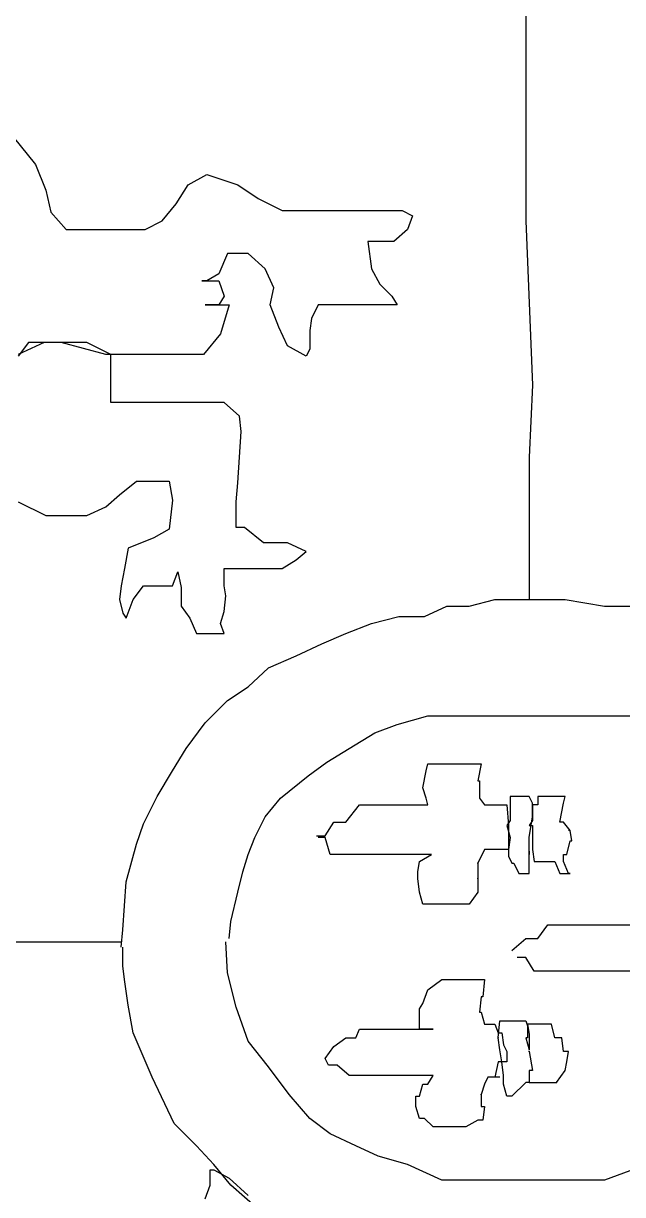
# Model space of a CAD drawing. Extents: x 730854 to 731444, y 4378581 to 4379608.
# Drawn here: x 730889.17 to 730892.67, y 4379440.71 to 4379447.54 of the extents above; entities that cross this region are included whole.
import ezdxf

# ---------------------------------------------------------------- set-up
doc = ezdxf.new("R2010")
doc.units = 0
doc.layers.get('0').update_dxf_attribs({"linetype": 'CONTINUOUS'})

msp = doc.modelspace()

# ---------------------------------------------------------------- linework, layer by layer
at = {"color": 0, "linetype": 'CONTINUOUS'}
for p, q in [((730892.1, 4379447.97), (730892.1, 4379447.32)), ((730892.1, 4379447.97), (730892.1, 4379447.32)), ((730892.1, 4379447.32), (730892.1, 4379446.39)), ((730892.1, 4379447.32), (730892.1, 4379446.39)), ((730889.11, 4379446.88), (730889.24, 4379446.72)), ((730889.11, 4379446.88), (730889.24, 4379446.72)), ((730889.24, 4379446.72), (730889.3, 4379446.57)), ((730889.24, 4379446.72), (730889.3, 4379446.57)), ((730890.13, 4379446.6), (730890.24, 4379446.66)), ((730890.13, 4379446.6), (730890.24, 4379446.66)), ((730890.24, 4379446.66), (730890.42, 4379446.6)), ((730890.24, 4379446.66), (730890.42, 4379446.6)), ((730889.3, 4379446.57), (730889.33, 4379446.44)), ((730889.3, 4379446.57), (730889.33, 4379446.44)), ((730890.06, 4379446.49), (730890.13, 4379446.6)), ((730890.06, 4379446.49), (730890.13, 4379446.6)), ((730890.42, 4379446.6), (730890.54, 4379446.52)), ((730890.42, 4379446.6), (730890.54, 4379446.52)), ((730890.54, 4379446.52), (730890.68, 4379446.45)), ((730890.54, 4379446.52), (730890.68, 4379446.45)), ((730889.33, 4379446.44), (730889.42, 4379446.34)), ((730889.33, 4379446.44), (730889.42, 4379446.34)), ((730889.98, 4379446.39), (730890.06, 4379446.49)), ((730889.98, 4379446.39), (730890.06, 4379446.49)), ((730890.68, 4379446.45), (730890.83, 4379446.45)), ((730890.68, 4379446.45), (730890.83, 4379446.45)), ((730890.83, 4379446.45), (730890.98, 4379446.45)), ((730890.83, 4379446.45), (730890.98, 4379446.45)), ((730890.98, 4379446.45), (730891.11, 4379446.45)), ((730890.98, 4379446.45), (730891.11, 4379446.45)), ((730891.11, 4379446.45), (730891.23, 4379446.45)), ((730891.11, 4379446.45), (730891.23, 4379446.45)), ((730891.23, 4379446.45), (730891.29, 4379446.45)), ((730891.23, 4379446.45), (730891.29, 4379446.45)), ((730891.29, 4379446.45), (730891.38, 4379446.45)), ((730891.29, 4379446.45), (730891.38, 4379446.45)), ((730891.38, 4379446.45), (730891.44, 4379446.42)), ((730891.38, 4379446.45), (730891.44, 4379446.42)), ((730889.88, 4379446.34), (730889.98, 4379446.39)), ((730889.88, 4379446.34), (730889.98, 4379446.39)), ((730891.44, 4379446.42), (730891.41, 4379446.34)), ((730891.44, 4379446.42), (730891.41, 4379446.34)), ((730892.1, 4379446.39), (730892.14, 4379445.43)), ((730892.1, 4379446.39), (730892.14, 4379445.43)), ((730889.42, 4379446.34), (730889.58, 4379446.34)), ((730889.42, 4379446.34), (730889.58, 4379446.34)), ((730889.58, 4379446.34), (730889.73, 4379446.34)), ((730889.58, 4379446.34), (730889.73, 4379446.34)), ((730889.73, 4379446.34), (730889.88, 4379446.34)), ((730889.73, 4379446.34), (730889.88, 4379446.34)), ((730891.41, 4379446.34), (730891.33, 4379446.27)), ((730891.41, 4379446.34), (730891.33, 4379446.27)), ((730891.24, 4379446.27), (730891.18, 4379446.27)), ((730891.18, 4379446.27), (730891.2, 4379446.11)), ((730891.24, 4379446.27), (730891.18, 4379446.27)), ((730891.18, 4379446.27), (730891.2, 4379446.11)), ((730891.33, 4379446.27), (730891.24, 4379446.27)), ((730891.33, 4379446.27), (730891.24, 4379446.27)), ((730890.36, 4379446.2), (730890.31, 4379446.08)), ((730890.36, 4379446.2), (730890.31, 4379446.08)), ((730890.48, 4379446.2), (730890.36, 4379446.2)), ((730890.48, 4379446.2), (730890.36, 4379446.2)), ((730890.58, 4379446.11), (730890.48, 4379446.2)), ((730890.58, 4379446.11), (730890.48, 4379446.2)), ((730890.63, 4379446), (730890.58, 4379446.11)), ((730890.63, 4379446), (730890.58, 4379446.11)), ((730891.2, 4379446.11), (730891.25, 4379446.02)), ((730891.2, 4379446.11), (730891.25, 4379446.02)), ((730890.24, 4379446.04), (730890.21, 4379446.04)), ((730890.21, 4379446.04), (730890.31, 4379446.04)), ((730890.24, 4379446.04), (730890.21, 4379446.04)), ((730890.21, 4379446.04), (730890.31, 4379446.04)), ((730890.31, 4379446.08), (730890.24, 4379446.04)), ((730890.31, 4379446.08), (730890.24, 4379446.04)), ((730890.31, 4379446.04), (730890.34, 4379445.95)), ((730890.31, 4379446.04), (730890.34, 4379445.95)), ((730890.61, 4379445.9), (730890.63, 4379446)), ((730890.61, 4379445.9), (730890.63, 4379446)), ((730891.25, 4379446.02), (730891.32, 4379445.95)), ((730891.25, 4379446.02), (730891.32, 4379445.95)), ((730890.31, 4379445.9), (730890.23, 4379445.9)), ((730890.23, 4379445.9), (730890.37, 4379445.9)), ((730890.31, 4379445.9), (730890.23, 4379445.9)), ((730890.23, 4379445.9), (730890.37, 4379445.9)), ((730890.34, 4379445.95), (730890.31, 4379445.9)), ((730890.34, 4379445.95), (730890.31, 4379445.9)), ((730890.37, 4379445.9), (730890.32, 4379445.73)), ((730890.37, 4379445.9), (730890.32, 4379445.73)), ((730890.66, 4379445.77), (730890.61, 4379445.9)), ((730890.66, 4379445.77), (730890.61, 4379445.9)), ((730890.89, 4379445.9), (730890.85, 4379445.82)), ((730890.89, 4379445.9), (730890.85, 4379445.82)), ((730890.92, 4379445.9), (730890.89, 4379445.9)), ((730890.92, 4379445.9), (730890.89, 4379445.9)), ((730891, 4379445.9), (730890.92, 4379445.9)), ((730891, 4379445.9), (730890.92, 4379445.9)), ((730891.07, 4379445.9), (730891, 4379445.9)), ((730891.07, 4379445.9), (730891, 4379445.9)), ((730891.2, 4379445.9), (730891.07, 4379445.9)), ((730891.2, 4379445.9), (730891.07, 4379445.9)), ((730891.3, 4379445.9), (730891.2, 4379445.9)), ((730891.3, 4379445.9), (730891.2, 4379445.9)), ((730891.35, 4379445.9), (730891.3, 4379445.9)), ((730891.35, 4379445.9), (730891.3, 4379445.9)), ((730891.32, 4379445.95), (730891.35, 4379445.9)), ((730891.32, 4379445.95), (730891.35, 4379445.9)), ((730890.85, 4379445.82), (730890.84, 4379445.75)), ((730890.85, 4379445.82), (730890.84, 4379445.75)), ((730890.71, 4379445.66), (730890.66, 4379445.77)), ((730890.71, 4379445.66), (730890.66, 4379445.77)), ((730890.84, 4379445.75), (730890.84, 4379445.64)), ((730890.84, 4379445.75), (730890.84, 4379445.64)), ((730890.32, 4379445.73), (730890.22, 4379445.61)), ((730890.32, 4379445.73), (730890.22, 4379445.61)), ((730889.2, 4379445.68), (730889.14, 4379445.6)), ((730889.29, 4379445.68), (730889.14, 4379445.61)), ((730889.2, 4379445.68), (730889.14, 4379445.6)), ((730889.29, 4379445.68), (730889.14, 4379445.61)), ((730889.29, 4379445.68), (730889.2, 4379445.68)), ((730889.29, 4379445.68), (730889.2, 4379445.68)), ((730889.39, 4379445.68), (730889.29, 4379445.68)), ((730889.39, 4379445.68), (730889.29, 4379445.68)), ((730889.39, 4379445.68), (730889.29, 4379445.68)), ((730889.39, 4379445.68), (730889.29, 4379445.68)), ((730889.54, 4379445.68), (730889.39, 4379445.68)), ((730889.65, 4379445.61), (730889.39, 4379445.68)), ((730889.54, 4379445.68), (730889.39, 4379445.68)), ((730889.65, 4379445.61), (730889.39, 4379445.68)), ((730889.68, 4379445.61), (730889.54, 4379445.68)), ((730889.68, 4379445.61), (730889.54, 4379445.68)), ((730890.82, 4379445.6), (730890.71, 4379445.66)), ((730890.82, 4379445.6), (730890.71, 4379445.66)), ((730890.84, 4379445.64), (730890.82, 4379445.6)), ((730890.84, 4379445.64), (730890.82, 4379445.6)), ((730889.81, 4379445.61), (730889.65, 4379445.61)), ((730889.81, 4379445.61), (730889.65, 4379445.61)), ((730889.68, 4379445.55), (730889.68, 4379445.61)), ((730889.68, 4379445.55), (730889.68, 4379445.61)), ((730889.68, 4379445.43), (730889.68, 4379445.55)), ((730889.68, 4379445.43), (730889.68, 4379445.55)), ((730889.92, 4379445.61), (730889.81, 4379445.61)), ((730889.92, 4379445.61), (730889.81, 4379445.61)), ((730890.06, 4379445.61), (730889.92, 4379445.61)), ((730890.06, 4379445.61), (730889.92, 4379445.61)), ((730890.22, 4379445.61), (730890.06, 4379445.61)), ((730890.22, 4379445.61), (730890.06, 4379445.61)), ((730889.68, 4379445.33), (730889.68, 4379445.43)), ((730889.68, 4379445.33), (730889.68, 4379445.43)), ((730892.14, 4379445.43), (730892.12, 4379445.01)), ((730892.14, 4379445.43), (730892.12, 4379445.01)), ((730889.75, 4379445.33), (730889.68, 4379445.33)), ((730889.75, 4379445.33), (730889.68, 4379445.33)), ((730889.86, 4379445.33), (730889.75, 4379445.33)), ((730889.86, 4379445.33), (730889.75, 4379445.33)), ((730890.02, 4379445.33), (730889.86, 4379445.33)), ((730890.02, 4379445.33), (730889.86, 4379445.33)), ((730890.22, 4379445.33), (730890.02, 4379445.33)), ((730890.22, 4379445.33), (730890.02, 4379445.33)), ((730890.34, 4379445.33), (730890.22, 4379445.33)), ((730890.34, 4379445.33), (730890.22, 4379445.33)), ((730890.43, 4379445.25), (730890.34, 4379445.33)), ((730890.43, 4379445.25), (730890.34, 4379445.33)), ((730890.44, 4379445.16), (730890.43, 4379445.25)), ((730890.44, 4379445.16), (730890.43, 4379445.25)), ((730890.43, 4379445.01), (730890.44, 4379445.16)), ((730890.43, 4379445.01), (730890.44, 4379445.16)), ((730890.42, 4379444.86), (730890.43, 4379445.01)), ((730890.42, 4379444.86), (730890.43, 4379445.01)), ((730892.12, 4379445.01), (730892.12, 4379444.56)), ((730892.12, 4379445.01), (730892.12, 4379444.56)), ((730889.73, 4379444.79), (730889.83, 4379444.87)), ((730889.73, 4379444.79), (730889.83, 4379444.87)), ((730889.83, 4379444.87), (730889.93, 4379444.87)), ((730889.83, 4379444.87), (730889.93, 4379444.87)), ((730889.93, 4379444.87), (730890.02, 4379444.87)), ((730889.93, 4379444.87), (730890.02, 4379444.87)), ((730890.02, 4379444.87), (730890.04, 4379444.76)), ((730890.02, 4379444.87), (730890.04, 4379444.76)), ((730890.41, 4379444.75), (730890.42, 4379444.86)), ((730890.41, 4379444.75), (730890.42, 4379444.86)), ((730889.14, 4379444.75), (730889.3, 4379444.67)), ((730889.14, 4379444.75), (730889.3, 4379444.67)), ((730889.65, 4379444.72), (730889.73, 4379444.79)), ((730889.65, 4379444.72), (730889.73, 4379444.79)), ((730890.04, 4379444.76), (730890.02, 4379444.59)), ((730890.04, 4379444.76), (730890.02, 4379444.59)), ((730890.41, 4379444.6), (730890.41, 4379444.75)), ((730890.41, 4379444.6), (730890.41, 4379444.75)), ((730889.3, 4379444.67), (730889.44, 4379444.67)), ((730889.3, 4379444.67), (730889.44, 4379444.67)), ((730889.44, 4379444.67), (730889.54, 4379444.67)), ((730889.44, 4379444.67), (730889.54, 4379444.67)), ((730889.54, 4379444.67), (730889.65, 4379444.72)), ((730889.54, 4379444.67), (730889.65, 4379444.72)), ((730890.02, 4379444.59), (730889.93, 4379444.54)), ((730890.02, 4379444.59), (730889.93, 4379444.54)), ((730890.46, 4379444.6), (730890.41, 4379444.6)), ((730890.46, 4379444.6), (730890.41, 4379444.6)), ((730890.57, 4379444.51), (730890.46, 4379444.6)), ((730890.57, 4379444.51), (730890.46, 4379444.6)), ((730889.93, 4379444.54), (730889.78, 4379444.48)), ((730889.93, 4379444.54), (730889.78, 4379444.48)), ((730892.12, 4379444.56), (730892.12, 4379444.31)), ((730892.12, 4379444.56), (730892.12, 4379444.31)), ((730889.78, 4379444.48), (730889.76, 4379444.36)), ((730889.78, 4379444.48), (730889.76, 4379444.36)), ((730890.71, 4379444.51), (730890.57, 4379444.51)), ((730890.71, 4379444.51), (730890.57, 4379444.51)), ((730890.82, 4379444.46), (730890.71, 4379444.51)), ((730890.82, 4379444.46), (730890.71, 4379444.51)), ((730890.76, 4379444.41), (730890.82, 4379444.46)), ((730890.76, 4379444.41), (730890.82, 4379444.46)), ((730890.68, 4379444.36), (730890.76, 4379444.41)), ((730890.68, 4379444.36), (730890.76, 4379444.41)), ((730889.76, 4379444.36), (730889.74, 4379444.26)), ((730889.76, 4379444.36), (730889.74, 4379444.26)), ((730890.04, 4379444.26), (730890.07, 4379444.34)), ((730890.04, 4379444.26), (730890.07, 4379444.34)), ((730890.07, 4379444.34), (730890.09, 4379444.25)), ((730890.07, 4379444.34), (730890.09, 4379444.25)), ((730890.34, 4379444.26), (730890.34, 4379444.36)), ((730890.34, 4379444.36), (730890.43, 4379444.36)), ((730890.34, 4379444.26), (730890.34, 4379444.36)), ((730890.34, 4379444.36), (730890.43, 4379444.36)), ((730890.43, 4379444.36), (730890.52, 4379444.36)), ((730890.43, 4379444.36), (730890.52, 4379444.36)), ((730890.52, 4379444.36), (730890.58, 4379444.36)), ((730890.52, 4379444.36), (730890.58, 4379444.36)), ((730890.58, 4379444.36), (730890.68, 4379444.36)), ((730890.58, 4379444.36), (730890.68, 4379444.36)), ((730889.74, 4379444.26), (730889.73, 4379444.18)), ((730889.74, 4379444.26), (730889.73, 4379444.18)), ((730889.81, 4379444.18), (730889.87, 4379444.26)), ((730889.81, 4379444.18), (730889.87, 4379444.26)), ((730889.87, 4379444.26), (730889.95, 4379444.26)), ((730889.87, 4379444.26), (730889.95, 4379444.26)), ((730889.95, 4379444.26), (730890.04, 4379444.26)), ((730889.95, 4379444.26), (730890.04, 4379444.26)), ((730890.09, 4379444.25), (730890.09, 4379444.14)), ((730890.09, 4379444.25), (730890.09, 4379444.14)), ((730890.35, 4379444.2), (730890.34, 4379444.26)), ((730890.35, 4379444.2), (730890.34, 4379444.26)), ((730892.12, 4379444.31), (730892.12, 4379444.18)), ((730892.12, 4379444.31), (730892.12, 4379444.18)), ((730889.73, 4379444.18), (730889.75, 4379444.1)), ((730889.73, 4379444.18), (730889.75, 4379444.1)), ((730889.77, 4379444.07), (730889.81, 4379444.18)), ((730889.77, 4379444.07), (730889.81, 4379444.18)), ((730890.34, 4379444.11), (730890.35, 4379444.2)), ((730890.34, 4379444.11), (730890.35, 4379444.2)), ((730891.77, 4379444.14), (730891.92, 4379444.18)), ((730891.77, 4379444.14), (730891.92, 4379444.18)), ((730891.92, 4379444.18), (730892.06, 4379444.18)), ((730891.92, 4379444.18), (730892.06, 4379444.18)), ((730892.06, 4379444.18), (730892.14, 4379444.18)), ((730892.06, 4379444.18), (730892.14, 4379444.18)), ((730892.14, 4379444.18), (730892.33, 4379444.18)), ((730892.14, 4379444.18), (730892.33, 4379444.18)), ((730892.33, 4379444.18), (730892.56, 4379444.14)), ((730892.33, 4379444.18), (730892.56, 4379444.14)), ((730890.09, 4379444.14), (730890.14, 4379444.07)), ((730890.09, 4379444.14), (730890.14, 4379444.07)), ((730890.32, 4379444.04), (730890.34, 4379444.11)), ((730890.32, 4379444.04), (730890.34, 4379444.11)), ((730891.51, 4379444.08), (730891.64, 4379444.14)), ((730891.51, 4379444.08), (730891.64, 4379444.14)), ((730891.64, 4379444.14), (730891.77, 4379444.14)), ((730891.64, 4379444.14), (730891.77, 4379444.14)), ((730892.56, 4379444.14), (730892.74, 4379444.14)), ((730892.56, 4379444.14), (730892.74, 4379444.14)), ((730889.75, 4379444.1), (730889.77, 4379444.07)), ((730889.75, 4379444.1), (730889.77, 4379444.07)), ((730890.14, 4379444.07), (730890.18, 4379443.98)), ((730890.14, 4379444.07), (730890.18, 4379443.98)), ((730890.34, 4379443.98), (730890.32, 4379444.04)), ((730890.34, 4379443.98), (730890.32, 4379444.04)), ((730891.05, 4379443.98), (730891.2, 4379444.04)), ((730891.05, 4379443.98), (730891.2, 4379444.04)), ((730891.2, 4379444.04), (730891.36, 4379444.08)), ((730891.2, 4379444.04), (730891.36, 4379444.08)), ((730891.36, 4379444.08), (730891.51, 4379444.08)), ((730891.36, 4379444.08), (730891.51, 4379444.08)), ((730890.18, 4379443.98), (730890.23, 4379443.98)), ((730890.18, 4379443.98), (730890.23, 4379443.98)), ((730890.23, 4379443.98), (730890.28, 4379443.98)), ((730890.23, 4379443.98), (730890.28, 4379443.98)), ((730890.28, 4379443.98), (730890.34, 4379443.98)), ((730890.28, 4379443.98), (730890.34, 4379443.98)), ((730890.91, 4379443.92), (730891.05, 4379443.98)), ((730890.91, 4379443.92), (730891.05, 4379443.98)), ((730890.76, 4379443.85), (730890.91, 4379443.92)), ((730890.76, 4379443.85), (730890.91, 4379443.92)), ((730890.6, 4379443.78), (730890.76, 4379443.85)), ((730890.6, 4379443.78), (730890.76, 4379443.85)), ((730890.48, 4379443.67), (730890.6, 4379443.78)), ((730890.48, 4379443.67), (730890.6, 4379443.78)), ((730890.36, 4379443.59), (730890.48, 4379443.67)), ((730890.36, 4379443.59), (730890.48, 4379443.67)), ((730890.23, 4379443.46), (730890.36, 4379443.59)), ((730890.23, 4379443.46), (730890.36, 4379443.59)), ((730891.35, 4379443.45), (730891.53, 4379443.5)), ((730891.35, 4379443.45), (730891.53, 4379443.5)), ((730891.53, 4379443.5), (730891.81, 4379443.5)), ((730891.53, 4379443.5), (730891.81, 4379443.5)), ((730891.81, 4379443.5), (730892.02, 4379443.5)), ((730891.81, 4379443.5), (730892.02, 4379443.5)), ((730892.02, 4379443.5), (730892.22, 4379443.5)), ((730892.02, 4379443.5), (730892.22, 4379443.5)), ((730892.22, 4379443.5), (730892.46, 4379443.5)), ((730892.22, 4379443.5), (730892.46, 4379443.5)), ((730892.46, 4379443.5), (730892.65, 4379443.5)), ((730892.46, 4379443.5), (730892.65, 4379443.5)), ((730892.65, 4379443.5), (730892.84, 4379443.5)), ((730892.65, 4379443.5), (730892.84, 4379443.5)), ((730890.12, 4379443.31), (730890.23, 4379443.46)), ((730890.12, 4379443.31), (730890.23, 4379443.46)), ((730891.22, 4379443.4), (730891.35, 4379443.45)), ((730891.22, 4379443.4), (730891.35, 4379443.45)), ((730891.07, 4379443.31), (730891.22, 4379443.4)), ((730891.07, 4379443.31), (730891.22, 4379443.4)), ((730890.04, 4379443.18), (730890.12, 4379443.31)), ((730890.04, 4379443.18), (730890.12, 4379443.31)), ((730890.94, 4379443.23), (730891.07, 4379443.31)), ((730890.94, 4379443.23), (730891.07, 4379443.31)), ((730890.83, 4379443.15), (730890.94, 4379443.23)), ((730890.83, 4379443.15), (730890.94, 4379443.23)), ((730891.52, 4379443.18), (730891.53, 4379443.22)), ((730891.52, 4379443.18), (730891.53, 4379443.22)), ((730891.53, 4379443.22), (730891.56, 4379443.22)), ((730891.53, 4379443.22), (730891.56, 4379443.22)), ((730891.56, 4379443.22), (730891.64, 4379443.22)), ((730891.56, 4379443.22), (730891.64, 4379443.22)), ((730891.64, 4379443.22), (730891.71, 4379443.22)), ((730891.64, 4379443.22), (730891.71, 4379443.22)), ((730891.71, 4379443.22), (730891.76, 4379443.22)), ((730891.71, 4379443.22), (730891.76, 4379443.22)), ((730891.76, 4379443.22), (730891.83, 4379443.22)), ((730891.76, 4379443.22), (730891.83, 4379443.22)), ((730891.84, 4379443.22), (730891.82, 4379443.12)), ((730891.84, 4379443.22), (730891.82, 4379443.12)), ((730891.83, 4379443.22), (730891.84, 4379443.22)), ((730891.83, 4379443.22), (730891.84, 4379443.22)), ((730889.95, 4379443.03), (730890.04, 4379443.18)), ((730889.95, 4379443.03), (730890.04, 4379443.18)), ((730891.5, 4379443.08), (730891.52, 4379443.18)), ((730891.5, 4379443.08), (730891.52, 4379443.18)), ((730890.67, 4379443.02), (730890.83, 4379443.15)), ((730890.67, 4379443.02), (730890.83, 4379443.15)), ((730891.82, 4379443.12), (730891.83, 4379443.12)), ((730891.82, 4379443.12), (730891.83, 4379443.12)), ((730891.83, 4379443.12), (730891.83, 4379443.02)), ((730891.83, 4379443.12), (730891.83, 4379443.02)), ((730889.87, 4379442.87), (730889.95, 4379443.03)), ((730889.87, 4379442.87), (730889.95, 4379443.03)), ((730890.58, 4379442.91), (730890.67, 4379443.02)), ((730890.58, 4379442.91), (730890.67, 4379443.02)), ((730891.52, 4379443.02), (730891.5, 4379443.08)), ((730891.52, 4379443.02), (730891.5, 4379443.08)), ((730891.53, 4379442.98), (730891.52, 4379443.02)), ((730891.53, 4379442.98), (730891.52, 4379443.02)), ((730891.83, 4379443.02), (730891.86, 4379442.98)), ((730891.83, 4379443.02), (730891.86, 4379442.98)), ((730892.04, 4379443.03), (730892.01, 4379443.03)), ((730892.01, 4379443.03), (730892.01, 4379442.96)), ((730892.04, 4379443.03), (730892.01, 4379443.03)), ((730892.01, 4379443.03), (730892.01, 4379442.96)), ((730892.08, 4379443.03), (730892.04, 4379443.03)), ((730892.08, 4379443.03), (730892.04, 4379443.03)), ((730892.12, 4379443.03), (730892.08, 4379443.03)), ((730892.12, 4379443.03), (730892.08, 4379443.03)), ((730892.14, 4379442.99), (730892.12, 4379443.03)), ((730892.14, 4379442.99), (730892.12, 4379443.03)), ((730892.22, 4379443.03), (730892.17, 4379443.03)), ((730892.17, 4379443.03), (730892.17, 4379442.98)), ((730892.22, 4379443.03), (730892.17, 4379443.03)), ((730892.17, 4379443.03), (730892.17, 4379442.98)), ((730892.25, 4379443.03), (730892.22, 4379443.03)), ((730892.25, 4379443.03), (730892.22, 4379443.03)), ((730892.28, 4379443.03), (730892.25, 4379443.03)), ((730892.28, 4379443.03), (730892.25, 4379443.03)), ((730892.31, 4379443.03), (730892.28, 4379443.03)), ((730892.31, 4379443.03), (730892.28, 4379443.03)), ((730892.33, 4379443.03), (730892.31, 4379443.03)), ((730892.33, 4379443.03), (730892.31, 4379443.03)), ((730892.32, 4379442.99), (730892.33, 4379443.03)), ((730892.32, 4379442.99), (730892.33, 4379443.03)), ((730891.05, 4379442.88), (730891.13, 4379442.98)), ((730891.05, 4379442.88), (730891.13, 4379442.98)), ((730891.13, 4379442.98), (730891.2, 4379442.98)), ((730891.13, 4379442.98), (730891.2, 4379442.98)), ((730891.2, 4379442.98), (730891.28, 4379442.98)), ((730891.2, 4379442.98), (730891.28, 4379442.98)), ((730891.28, 4379442.98), (730891.36, 4379442.98)), ((730891.28, 4379442.98), (730891.36, 4379442.98)), ((730891.36, 4379442.98), (730891.44, 4379442.98)), ((730891.36, 4379442.98), (730891.44, 4379442.98)), ((730891.44, 4379442.98), (730891.48, 4379442.98)), ((730891.44, 4379442.98), (730891.48, 4379442.98)), ((730891.48, 4379442.98), (730891.53, 4379442.98)), ((730891.48, 4379442.98), (730891.53, 4379442.98)), ((730891.86, 4379442.98), (730891.94, 4379442.98)), ((730891.86, 4379442.98), (730891.94, 4379442.98)), ((730891.94, 4379442.98), (730891.97, 4379442.98)), ((730891.94, 4379442.98), (730891.97, 4379442.98)), ((730891.97, 4379442.98), (730891.99, 4379442.98)), ((730891.97, 4379442.98), (730891.99, 4379442.98)), ((730891.99, 4379442.98), (730892, 4379442.86)), ((730891.99, 4379442.98), (730892, 4379442.86)), ((730892.01, 4379442.96), (730892.01, 4379442.89)), ((730892.01, 4379442.96), (730892.01, 4379442.89)), ((730892.14, 4379442.91), (730892.14, 4379442.99)), ((730892.14, 4379442.91), (730892.14, 4379442.99)), ((730892.17, 4379442.98), (730892.14, 4379442.98)), ((730892.14, 4379442.98), (730892.14, 4379442.89)), ((730892.17, 4379442.98), (730892.14, 4379442.98)), ((730892.14, 4379442.98), (730892.14, 4379442.89)), ((730892.3, 4379442.88), (730892.32, 4379442.99)), ((730892.3, 4379442.88), (730892.32, 4379442.99)), ((730890.52, 4379442.79), (730890.58, 4379442.91)), ((730890.52, 4379442.79), (730890.58, 4379442.91)), ((730890.93, 4379442.8), (730890.98, 4379442.88)), ((730890.93, 4379442.8), (730890.98, 4379442.88)), ((730890.98, 4379442.88), (730891.05, 4379442.88)), ((730890.98, 4379442.88), (730891.05, 4379442.88)), ((730892.01, 4379442.89), (730891.99, 4379442.86)), ((730892.01, 4379442.89), (730891.99, 4379442.86)), ((730892.12, 4379442.79), (730892.14, 4379442.91)), ((730892.12, 4379442.79), (730892.14, 4379442.91)), ((730892.14, 4379442.89), (730892.12, 4379442.86)), ((730892.14, 4379442.89), (730892.12, 4379442.86)), ((730892.32, 4379442.88), (730892.3, 4379442.88)), ((730892.32, 4379442.88), (730892.3, 4379442.88)), ((730892.36, 4379442.83), (730892.32, 4379442.88)), ((730892.36, 4379442.83), (730892.32, 4379442.88)), ((730889.83, 4379442.75), (730889.87, 4379442.87)), ((730889.83, 4379442.75), (730889.87, 4379442.87)), ((730891.99, 4379442.86), (730892.01, 4379442.79)), ((730891.99, 4379442.86), (730892.01, 4379442.79)), ((730892, 4379442.86), (730892, 4379442.79)), ((730892, 4379442.86), (730892, 4379442.79)), ((730892.12, 4379442.86), (730892.14, 4379442.86)), ((730892.12, 4379442.86), (730892.14, 4379442.86)), ((730892.14, 4379442.86), (730892.14, 4379442.77)), ((730892.14, 4379442.86), (730892.14, 4379442.77)), ((730892.36, 4379442.83), (730892.35, 4379442.83)), ((730892.36, 4379442.83), (730892.35, 4379442.83)), ((730892.37, 4379442.77), (730892.36, 4379442.83)), ((730892.37, 4379442.77), (730892.36, 4379442.83)), ((730889.77, 4379442.53), (730889.83, 4379442.75)), ((730889.77, 4379442.53), (730889.83, 4379442.75)), ((730890.48, 4379442.69), (730890.52, 4379442.79)), ((730890.48, 4379442.69), (730890.52, 4379442.79)), ((730890.88, 4379442.8), (730890.93, 4379442.8)), ((730890.88, 4379442.8), (730890.93, 4379442.8)), ((730890.93, 4379442.79), (730890.89, 4379442.79)), ((730890.93, 4379442.79), (730890.89, 4379442.79)), ((730890.96, 4379442.69), (730890.93, 4379442.79)), ((730890.96, 4379442.69), (730890.93, 4379442.79)), ((730892, 4379442.79), (730892, 4379442.72)), ((730892.01, 4379442.79), (730892, 4379442.72)), ((730892, 4379442.79), (730892, 4379442.72)), ((730892.01, 4379442.79), (730892, 4379442.72)), ((730892.12, 4379442.69), (730892.12, 4379442.79)), ((730892.12, 4379442.69), (730892.12, 4379442.79)), ((730892.14, 4379442.77), (730892.14, 4379442.72)), ((730892.14, 4379442.77), (730892.14, 4379442.72)), ((730892.34, 4379442.69), (730892.36, 4379442.77)), ((730892.34, 4379442.69), (730892.36, 4379442.77)), ((730892.36, 4379442.77), (730892.37, 4379442.77)), ((730892.36, 4379442.77), (730892.37, 4379442.77)), ((730890.45, 4379442.59), (730890.48, 4379442.69)), ((730890.45, 4379442.59), (730890.48, 4379442.69)), ((730891.02, 4379442.69), (730890.96, 4379442.69)), ((730891.02, 4379442.69), (730890.96, 4379442.69)), ((730891.07, 4379442.69), (730891.02, 4379442.69)), ((730891.07, 4379442.69), (730891.02, 4379442.69)), ((730891.16, 4379442.69), (730891.07, 4379442.69)), ((730891.16, 4379442.69), (730891.07, 4379442.69)), ((730891.24, 4379442.69), (730891.16, 4379442.69)), ((730891.24, 4379442.69), (730891.16, 4379442.69)), ((730891.35, 4379442.69), (730891.24, 4379442.69)), ((730891.35, 4379442.69), (730891.24, 4379442.69)), ((730891.42, 4379442.69), (730891.35, 4379442.69)), ((730891.42, 4379442.69), (730891.35, 4379442.69)), ((730891.48, 4379442.69), (730891.42, 4379442.69)), ((730891.48, 4379442.69), (730891.42, 4379442.69)), ((730891.48, 4379442.65), (730891.55, 4379442.69)), ((730891.55, 4379442.69), (730891.48, 4379442.69)), ((730891.48, 4379442.65), (730891.55, 4379442.69)), ((730891.55, 4379442.69), (730891.48, 4379442.69)), ((730891.86, 4379442.72), (730891.82, 4379442.64)), ((730891.86, 4379442.72), (730891.82, 4379442.64)), ((730891.92, 4379442.72), (730891.86, 4379442.72)), ((730891.92, 4379442.72), (730891.86, 4379442.72)), ((730891.96, 4379442.72), (730891.92, 4379442.72)), ((730891.96, 4379442.72), (730891.92, 4379442.72)), ((730892, 4379442.72), (730891.96, 4379442.72)), ((730892, 4379442.72), (730891.96, 4379442.72)), ((730892, 4379442.72), (730892, 4379442.68)), ((730892, 4379442.72), (730892, 4379442.68)), ((730892, 4379442.68), (730892.02, 4379442.64)), ((730892, 4379442.68), (730892.02, 4379442.64)), ((730892.12, 4379442.64), (730892.12, 4379442.71)), ((730892.12, 4379442.71), (730892.12, 4379442.69)), ((730892.12, 4379442.64), (730892.12, 4379442.71)), ((730892.12, 4379442.71), (730892.12, 4379442.69)), ((730892.14, 4379442.72), (730892.15, 4379442.65)), ((730892.14, 4379442.72), (730892.15, 4379442.65)), ((730892.32, 4379442.65), (730892.32, 4379442.69)), ((730892.32, 4379442.69), (730892.34, 4379442.69)), ((730892.32, 4379442.65), (730892.32, 4379442.69)), ((730892.32, 4379442.69), (730892.34, 4379442.69)), ((730891.47, 4379442.59), (730891.48, 4379442.65)), ((730891.47, 4379442.59), (730891.48, 4379442.65)), ((730891.82, 4379442.64), (730891.82, 4379442.55)), ((730891.82, 4379442.64), (730891.82, 4379442.55)), ((730892.02, 4379442.64), (730892.03, 4379442.64)), ((730892.02, 4379442.64), (730892.03, 4379442.64)), ((730892.03, 4379442.64), (730892.06, 4379442.58)), ((730892.03, 4379442.64), (730892.06, 4379442.58)), ((730892.12, 4379442.58), (730892.12, 4379442.64)), ((730892.12, 4379442.58), (730892.12, 4379442.64)), ((730892.15, 4379442.65), (730892.17, 4379442.65)), ((730892.15, 4379442.65), (730892.17, 4379442.65)), ((730892.17, 4379442.65), (730892.2, 4379442.65)), ((730892.17, 4379442.65), (730892.2, 4379442.65)), ((730892.2, 4379442.65), (730892.22, 4379442.65)), ((730892.2, 4379442.65), (730892.22, 4379442.65)), ((730892.22, 4379442.65), (730892.27, 4379442.65)), ((730892.22, 4379442.65), (730892.27, 4379442.65)), ((730892.27, 4379442.65), (730892.3, 4379442.58)), ((730892.27, 4379442.65), (730892.3, 4379442.58)), ((730892.35, 4379442.58), (730892.32, 4379442.65)), ((730892.35, 4379442.58), (730892.32, 4379442.65)), ((730890.42, 4379442.47), (730890.45, 4379442.59)), ((730890.42, 4379442.47), (730890.45, 4379442.59)), ((730891.47, 4379442.55), (730891.47, 4379442.59)), ((730891.47, 4379442.55), (730891.47, 4379442.59)), ((730891.48, 4379442.47), (730891.47, 4379442.55)), ((730891.48, 4379442.47), (730891.47, 4379442.55)), ((730891.82, 4379442.55), (730891.82, 4379442.47)), ((730891.82, 4379442.55), (730891.82, 4379442.47)), ((730892.06, 4379442.58), (730892.12, 4379442.58)), ((730892.06, 4379442.58), (730892.12, 4379442.58)), ((730892.3, 4379442.58), (730892.36, 4379442.58)), ((730892.3, 4379442.58), (730892.36, 4379442.58)), ((730892.36, 4379442.58), (730892.35, 4379442.58)), ((730892.36, 4379442.58), (730892.35, 4379442.58)), ((730889.75, 4379442.25), (730889.77, 4379442.53)), ((730889.75, 4379442.25), (730889.77, 4379442.53)), ((730890.38, 4379442.3), (730890.42, 4379442.47)), ((730890.38, 4379442.3), (730890.42, 4379442.47)), ((730891.5, 4379442.4), (730891.48, 4379442.47)), ((730891.5, 4379442.4), (730891.48, 4379442.47)), ((730891.82, 4379442.47), (730891.77, 4379442.4)), ((730891.82, 4379442.47), (730891.77, 4379442.4)), ((730891.53, 4379442.4), (730891.5, 4379442.4)), ((730891.53, 4379442.4), (730891.5, 4379442.4)), ((730891.61, 4379442.4), (730891.53, 4379442.4)), ((730891.61, 4379442.4), (730891.53, 4379442.4)), ((730891.66, 4379442.4), (730891.61, 4379442.4)), ((730891.66, 4379442.4), (730891.61, 4379442.4)), ((730891.73, 4379442.4), (730891.66, 4379442.4)), ((730891.73, 4379442.4), (730891.66, 4379442.4)), ((730891.77, 4379442.4), (730891.73, 4379442.4)), ((730891.77, 4379442.4), (730891.73, 4379442.4)), ((730890.37, 4379442.2), (730890.38, 4379442.3)), ((730890.37, 4379442.2), (730890.38, 4379442.3)), ((730892.17, 4379442.2), (730892.23, 4379442.28)), ((730892.17, 4379442.2), (730892.23, 4379442.28)), ((730892.23, 4379442.28), (730892.29, 4379442.28)), ((730892.23, 4379442.28), (730892.29, 4379442.28)), ((730892.29, 4379442.28), (730892.36, 4379442.28)), ((730892.29, 4379442.28), (730892.36, 4379442.28)), ((730892.36, 4379442.28), (730892.42, 4379442.28)), ((730892.36, 4379442.28), (730892.42, 4379442.28)), ((730892.42, 4379442.28), (730892.49, 4379442.28)), ((730892.42, 4379442.28), (730892.49, 4379442.28)), ((730892.49, 4379442.28), (730892.55, 4379442.28)), ((730892.49, 4379442.28), (730892.55, 4379442.28)), ((730892.55, 4379442.28), (730892.6, 4379442.28)), ((730892.55, 4379442.28), (730892.6, 4379442.28)), ((730892.6, 4379442.28), (730892.66, 4379442.28)), ((730892.6, 4379442.28), (730892.66, 4379442.28)), ((730892.66, 4379442.28), (730892.71, 4379442.28)), ((730892.66, 4379442.28), (730892.71, 4379442.28)), ((730889.74, 4379442.15), (730889.75, 4379442.25)), ((730889.74, 4379442.15), (730889.75, 4379442.25)), ((730892.02, 4379442.13), (730892.1, 4379442.2)), ((730892.02, 4379442.13), (730892.1, 4379442.2)), ((730892.1, 4379442.2), (730892.17, 4379442.2)), ((730892.1, 4379442.2), (730892.17, 4379442.2)), ((730888.97, 4379442.18), (730889.59, 4379442.18)), ((730888.97, 4379442.18), (730889.59, 4379442.18)), ((730889.59, 4379442.18), (730889.74, 4379442.18)), ((730889.59, 4379442.18), (730889.74, 4379442.18)), ((730889.75, 4379442.04), (730889.75, 4379442.15)), ((730889.75, 4379442.04), (730889.75, 4379442.15)), ((730890.36, 4379442), (730890.35, 4379442.18)), ((730890.36, 4379442), (730890.35, 4379442.18)), ((730892.1, 4379442.09), (730892.05, 4379442.09)), ((730892.1, 4379442.09), (730892.05, 4379442.09)), ((730892.15, 4379442.01), (730892.1, 4379442.09)), ((730892.15, 4379442.01), (730892.1, 4379442.09)), ((730889.76, 4379441.96), (730889.75, 4379442.04)), ((730889.76, 4379441.96), (730889.75, 4379442.04)), ((730890.41, 4379441.8), (730890.36, 4379442)), ((730890.41, 4379441.8), (730890.36, 4379442)), ((730892.22, 4379442.01), (730892.15, 4379442.01)), ((730892.22, 4379442.01), (730892.15, 4379442.01)), ((730892.29, 4379442.01), (730892.22, 4379442.01)), ((730892.29, 4379442.01), (730892.22, 4379442.01)), ((730892.35, 4379442.01), (730892.29, 4379442.01)), ((730892.35, 4379442.01), (730892.29, 4379442.01)), ((730892.45, 4379442.01), (730892.35, 4379442.01)), ((730892.45, 4379442.01), (730892.35, 4379442.01)), ((730892.53, 4379442.01), (730892.45, 4379442.01)), ((730892.53, 4379442.01), (730892.45, 4379442.01)), ((730892.63, 4379442.01), (730892.53, 4379442.01)), ((730892.63, 4379442.01), (730892.53, 4379442.01)), ((730892.73, 4379442.01), (730892.63, 4379442.01)), ((730892.73, 4379442.01), (730892.63, 4379442.01)), ((730889.78, 4379441.81), (730889.76, 4379441.96)), ((730889.78, 4379441.81), (730889.76, 4379441.96)), ((730891.53, 4379441.9), (730891.61, 4379441.96)), ((730891.53, 4379441.9), (730891.61, 4379441.96)), ((730891.61, 4379441.96), (730891.68, 4379441.96)), ((730891.61, 4379441.96), (730891.68, 4379441.96)), ((730891.68, 4379441.96), (730891.76, 4379441.96)), ((730891.68, 4379441.96), (730891.76, 4379441.96)), ((730891.76, 4379441.96), (730891.81, 4379441.96)), ((730891.76, 4379441.96), (730891.81, 4379441.96)), ((730891.81, 4379441.96), (730891.86, 4379441.96)), ((730891.81, 4379441.96), (730891.86, 4379441.96)), ((730891.86, 4379441.96), (730891.85, 4379441.86)), ((730891.86, 4379441.96), (730891.85, 4379441.86)), ((730891.5, 4379441.82), (730891.53, 4379441.9)), ((730891.5, 4379441.82), (730891.53, 4379441.9)), ((730891.84, 4379441.86), (730891.83, 4379441.77)), ((730891.84, 4379441.86), (730891.83, 4379441.77)), ((730891.85, 4379441.86), (730891.84, 4379441.86)), ((730891.85, 4379441.86), (730891.84, 4379441.86)), ((730889.81, 4379441.65), (730889.78, 4379441.81)), ((730889.81, 4379441.65), (730889.78, 4379441.81)), ((730890.48, 4379441.6), (730890.41, 4379441.8)), ((730890.48, 4379441.6), (730890.41, 4379441.8)), ((730891.48, 4379441.79), (730891.5, 4379441.82)), ((730891.48, 4379441.79), (730891.5, 4379441.82)), ((730891.48, 4379441.67), (730891.48, 4379441.79)), ((730891.48, 4379441.67), (730891.48, 4379441.79)), ((730891.83, 4379441.77), (730891.84, 4379441.77)), ((730891.83, 4379441.77), (730891.84, 4379441.77)), ((730891.84, 4379441.77), (730891.86, 4379441.7)), ((730891.84, 4379441.77), (730891.86, 4379441.7)), ((730891.94, 4379441.62), (730891.95, 4379441.72)), ((730891.94, 4379441.62), (730891.95, 4379441.72)), ((730891.95, 4379441.72), (730891.99, 4379441.72)), ((730891.95, 4379441.72), (730891.99, 4379441.72)), ((730891.99, 4379441.72), (730892.02, 4379441.72)), ((730891.99, 4379441.72), (730892.02, 4379441.72)), ((730892.02, 4379441.72), (730892.06, 4379441.72)), ((730892.02, 4379441.72), (730892.06, 4379441.72)), ((730892.06, 4379441.72), (730892.1, 4379441.72)), ((730892.06, 4379441.72), (730892.1, 4379441.72)), ((730892.1, 4379441.72), (730892.11, 4379441.69)), ((730892.1, 4379441.72), (730892.11, 4379441.69)), ((730889.92, 4379441.39), (730889.81, 4379441.65)), ((730889.92, 4379441.39), (730889.81, 4379441.65)), ((730891.11, 4379441.62), (730891.13, 4379441.67)), ((730891.11, 4379441.62), (730891.13, 4379441.67)), ((730891.13, 4379441.67), (730891.21, 4379441.67)), ((730891.13, 4379441.67), (730891.21, 4379441.67)), ((730891.21, 4379441.67), (730891.26, 4379441.67)), ((730891.21, 4379441.67), (730891.26, 4379441.67)), ((730891.26, 4379441.67), (730891.35, 4379441.67)), ((730891.26, 4379441.67), (730891.35, 4379441.67)), ((730891.35, 4379441.67), (730891.44, 4379441.67)), ((730891.35, 4379441.67), (730891.44, 4379441.67)), ((730891.44, 4379441.67), (730891.48, 4379441.67)), ((730891.44, 4379441.67), (730891.48, 4379441.67)), ((730891.48, 4379441.67), (730891.52, 4379441.67)), ((730891.52, 4379441.67), (730891.48, 4379441.67)), ((730891.48, 4379441.67), (730891.52, 4379441.67)), ((730891.52, 4379441.67), (730891.48, 4379441.67)), ((730891.52, 4379441.67), (730891.56, 4379441.67)), ((730891.56, 4379441.67), (730891.52, 4379441.67)), ((730891.52, 4379441.67), (730891.56, 4379441.67)), ((730891.56, 4379441.67), (730891.52, 4379441.67)), ((730891.86, 4379441.7), (730891.88, 4379441.7)), ((730891.86, 4379441.7), (730891.88, 4379441.7)), ((730891.88, 4379441.7), (730891.92, 4379441.7)), ((730891.88, 4379441.7), (730891.92, 4379441.7)), ((730891.92, 4379441.7), (730891.94, 4379441.65)), ((730891.92, 4379441.7), (730891.94, 4379441.65)), ((730891.94, 4379441.65), (730891.96, 4379441.65)), ((730891.94, 4379441.65), (730891.96, 4379441.65)), ((730891.96, 4379441.65), (730891.97, 4379441.58)), ((730891.96, 4379441.65), (730891.97, 4379441.58)), ((730892.12, 4379441.7), (730892.11, 4379441.7)), ((730892.11, 4379441.7), (730892.12, 4379441.64)), ((730892.12, 4379441.7), (730892.11, 4379441.7)), ((730892.11, 4379441.7), (730892.12, 4379441.64)), ((730892.11, 4379441.69), (730892.11, 4379441.62)), ((730892.11, 4379441.69), (730892.11, 4379441.62)), ((730892.15, 4379441.7), (730892.12, 4379441.7)), ((730892.15, 4379441.7), (730892.12, 4379441.7)), ((730892.2, 4379441.7), (730892.15, 4379441.7)), ((730892.2, 4379441.7), (730892.15, 4379441.7)), ((730892.25, 4379441.7), (730892.2, 4379441.7)), ((730892.25, 4379441.7), (730892.2, 4379441.7)), ((730892.27, 4379441.62), (730892.25, 4379441.7)), ((730892.27, 4379441.62), (730892.25, 4379441.7)), ((730890.6, 4379441.45), (730890.48, 4379441.6)), ((730890.6, 4379441.45), (730890.48, 4379441.6)), ((730890.98, 4379441.57), (730891.05, 4379441.62)), ((730890.98, 4379441.57), (730891.05, 4379441.62)), ((730891.05, 4379441.62), (730891.11, 4379441.62)), ((730891.05, 4379441.62), (730891.11, 4379441.62)), ((730891.95, 4379441.55), (730891.94, 4379441.62)), ((730891.95, 4379441.55), (730891.94, 4379441.62)), ((730891.97, 4379441.58), (730891.99, 4379441.54)), ((730891.97, 4379441.58), (730891.99, 4379441.54)), ((730892.11, 4379441.62), (730892.1, 4379441.62)), ((730892.1, 4379441.62), (730892.12, 4379441.55)), ((730892.11, 4379441.62), (730892.1, 4379441.62)), ((730892.1, 4379441.62), (730892.12, 4379441.55)), ((730892.12, 4379441.64), (730892.12, 4379441.62)), ((730892.12, 4379441.64), (730892.12, 4379441.62)), ((730892.12, 4379441.62), (730892.12, 4379441.55)), ((730892.12, 4379441.62), (730892.12, 4379441.55)), ((730892.29, 4379441.62), (730892.27, 4379441.62)), ((730892.29, 4379441.62), (730892.27, 4379441.62)), ((730892.31, 4379441.62), (730892.29, 4379441.62)), ((730892.31, 4379441.62), (730892.29, 4379441.62)), ((730892.32, 4379441.54), (730892.31, 4379441.62)), ((730892.32, 4379441.54), (730892.31, 4379441.62)), ((730890.93, 4379441.5), (730890.98, 4379441.57)), ((730890.93, 4379441.5), (730890.98, 4379441.57)), ((730891.96, 4379441.48), (730891.95, 4379441.55)), ((730891.96, 4379441.48), (730891.95, 4379441.55)), ((730891.99, 4379441.54), (730891.99, 4379441.48)), ((730891.99, 4379441.54), (730891.99, 4379441.48)), ((730892.12, 4379441.54), (730892.14, 4379441.43)), ((730892.12, 4379441.54), (730892.14, 4379441.43)), ((730892.35, 4379441.54), (730892.32, 4379441.54)), ((730892.35, 4379441.54), (730892.32, 4379441.54)), ((730892.34, 4379441.48), (730892.35, 4379441.54)), ((730892.34, 4379441.48), (730892.35, 4379441.54)), ((730890.72, 4379441.29), (730890.6, 4379441.45)), ((730890.72, 4379441.29), (730890.6, 4379441.45)), ((730890.95, 4379441.46), (730890.93, 4379441.5)), ((730890.95, 4379441.46), (730890.93, 4379441.5)), ((730891, 4379441.46), (730890.95, 4379441.46)), ((730891, 4379441.46), (730890.95, 4379441.46)), ((730891.07, 4379441.4), (730891, 4379441.46)), ((730891.07, 4379441.4), (730891, 4379441.46)), ((730891.94, 4379441.48), (730891.92, 4379441.39)), ((730891.94, 4379441.48), (730891.92, 4379441.39)), ((730891.96, 4379441.48), (730891.94, 4379441.48)), ((730891.96, 4379441.48), (730891.94, 4379441.48)), ((730891.97, 4379441.4), (730891.96, 4379441.48)), ((730891.99, 4379441.48), (730891.96, 4379441.48)), ((730891.97, 4379441.4), (730891.96, 4379441.48)), ((730891.99, 4379441.48), (730891.96, 4379441.48)), ((730892.33, 4379441.43), (730892.34, 4379441.48)), ((730892.33, 4379441.43), (730892.34, 4379441.48)), ((730890.05, 4379441.12), (730889.92, 4379441.39)), ((730890.05, 4379441.12), (730889.92, 4379441.39)), ((730891.17, 4379441.4), (730891.07, 4379441.4)), ((730891.17, 4379441.4), (730891.07, 4379441.4)), ((730891.26, 4379441.4), (730891.17, 4379441.4)), ((730891.26, 4379441.4), (730891.17, 4379441.4)), ((730891.33, 4379441.4), (730891.26, 4379441.4)), ((730891.33, 4379441.4), (730891.26, 4379441.4)), ((730891.38, 4379441.4), (730891.33, 4379441.4)), ((730891.38, 4379441.4), (730891.33, 4379441.4)), ((730891.44, 4379441.4), (730891.38, 4379441.4)), ((730891.44, 4379441.4), (730891.38, 4379441.4)), ((730891.51, 4379441.4), (730891.44, 4379441.4)), ((730891.51, 4379441.4), (730891.44, 4379441.4)), ((730891.56, 4379441.4), (730891.51, 4379441.4)), ((730891.56, 4379441.4), (730891.51, 4379441.4)), ((730891.53, 4379441.35), (730891.56, 4379441.4)), ((730891.53, 4379441.35), (730891.56, 4379441.4)), ((730891.88, 4379441.39), (730891.86, 4379441.35)), ((730891.88, 4379441.39), (730891.86, 4379441.35)), ((730891.92, 4379441.39), (730891.88, 4379441.39)), ((730891.92, 4379441.39), (730891.88, 4379441.39)), ((730891.95, 4379441.39), (730891.92, 4379441.39)), ((730891.95, 4379441.39), (730891.92, 4379441.39)), ((730891.97, 4379441.35), (730891.97, 4379441.4)), ((730891.97, 4379441.35), (730891.97, 4379441.4)), ((730892.14, 4379441.43), (730892.12, 4379441.43)), ((730892.12, 4379441.43), (730892.12, 4379441.36)), ((730892.14, 4379441.43), (730892.12, 4379441.43)), ((730892.12, 4379441.43), (730892.12, 4379441.36)), ((730892.28, 4379441.36), (730892.33, 4379441.43)), ((730892.28, 4379441.36), (730892.33, 4379441.43)), ((730891.48, 4379441.28), (730891.5, 4379441.35)), ((730891.48, 4379441.28), (730891.5, 4379441.35)), ((730891.5, 4379441.35), (730891.53, 4379441.35)), ((730891.5, 4379441.35), (730891.53, 4379441.35)), ((730891.86, 4379441.35), (730891.84, 4379441.29)), ((730891.86, 4379441.35), (730891.84, 4379441.29)), ((730891.99, 4379441.28), (730891.97, 4379441.35)), ((730891.99, 4379441.28), (730891.97, 4379441.35)), ((730892.1, 4379441.36), (730892.02, 4379441.28)), ((730892.1, 4379441.36), (730892.02, 4379441.28)), ((730892.12, 4379441.36), (730892.1, 4379441.36)), ((730892.12, 4379441.36), (730892.1, 4379441.36)), ((730892.12, 4379441.36), (730892.17, 4379441.36)), ((730892.12, 4379441.36), (730892.17, 4379441.36)), ((730892.17, 4379441.36), (730892.2, 4379441.36)), ((730892.17, 4379441.36), (730892.2, 4379441.36)), ((730892.2, 4379441.36), (730892.23, 4379441.36)), ((730892.2, 4379441.36), (730892.23, 4379441.36)), ((730892.23, 4379441.36), (730892.26, 4379441.36)), ((730892.23, 4379441.36), (730892.26, 4379441.36)), ((730892.26, 4379441.36), (730892.28, 4379441.36)), ((730892.26, 4379441.36), (730892.28, 4379441.36)), ((730890.84, 4379441.15), (730890.72, 4379441.29)), ((730890.84, 4379441.15), (730890.72, 4379441.29)), ((730891.46, 4379441.22), (730891.46, 4379441.28)), ((730891.46, 4379441.28), (730891.48, 4379441.28)), ((730891.46, 4379441.22), (730891.46, 4379441.28)), ((730891.46, 4379441.28), (730891.48, 4379441.28)), ((730891.84, 4379441.29), (730891.84, 4379441.22)), ((730891.84, 4379441.29), (730891.84, 4379441.22)), ((730892.02, 4379441.28), (730891.99, 4379441.28)), ((730892.02, 4379441.28), (730891.99, 4379441.28)), ((730891.48, 4379441.15), (730891.46, 4379441.22)), ((730891.48, 4379441.15), (730891.46, 4379441.22)), ((730891.84, 4379441.22), (730891.86, 4379441.22)), ((730891.84, 4379441.22), (730891.86, 4379441.22)), ((730891.86, 4379441.22), (730891.85, 4379441.14)), ((730891.86, 4379441.22), (730891.85, 4379441.14)), ((730890.18, 4379440.99), (730890.05, 4379441.12)), ((730890.18, 4379440.99), (730890.05, 4379441.12)), ((730890.96, 4379441.06), (730890.84, 4379441.15)), ((730890.96, 4379441.06), (730890.84, 4379441.15)), ((730891.51, 4379441.15), (730891.48, 4379441.15)), ((730891.51, 4379441.15), (730891.48, 4379441.15)), ((730891.56, 4379441.1), (730891.51, 4379441.15)), ((730891.56, 4379441.1), (730891.51, 4379441.15)), ((730891.62, 4379441.1), (730891.56, 4379441.1)), ((730891.62, 4379441.1), (730891.56, 4379441.1)), ((730891.67, 4379441.1), (730891.62, 4379441.1)), ((730891.67, 4379441.1), (730891.62, 4379441.1)), ((730891.75, 4379441.1), (730891.67, 4379441.1)), ((730891.75, 4379441.1), (730891.67, 4379441.1)), ((730891.82, 4379441.14), (730891.75, 4379441.1)), ((730891.82, 4379441.14), (730891.75, 4379441.1)), ((730891.85, 4379441.14), (730891.82, 4379441.14)), ((730891.85, 4379441.14), (730891.82, 4379441.14)), ((730891.11, 4379440.99), (730890.96, 4379441.06)), ((730891.11, 4379440.99), (730890.96, 4379441.06)), ((730890.28, 4379440.88), (730890.18, 4379440.99)), ((730890.28, 4379440.88), (730890.18, 4379440.99)), ((730891.24, 4379440.93), (730891.11, 4379440.99)), ((730891.24, 4379440.93), (730891.11, 4379440.99)), ((730891.41, 4379440.88), (730891.24, 4379440.93)), ((730891.41, 4379440.88), (730891.24, 4379440.93)), ((730892.86, 4379440.9), (730892.56, 4379440.79)), ((730892.86, 4379440.9), (730892.56, 4379440.79)), ((730890.26, 4379440.8), (730890.26, 4379440.85)), ((730890.26, 4379440.85), (730890.28, 4379440.85)), ((730890.26, 4379440.8), (730890.26, 4379440.85)), ((730890.26, 4379440.85), (730890.28, 4379440.85)), ((730890.38, 4379440.76), (730890.28, 4379440.88)), ((730890.38, 4379440.76), (730890.28, 4379440.88)), ((730890.28, 4379440.85), (730890.37, 4379440.8)), ((730890.28, 4379440.85), (730890.37, 4379440.8)), ((730891.61, 4379440.79), (730891.41, 4379440.88)), ((730891.61, 4379440.79), (730891.41, 4379440.88)), ((730890.23, 4379440.68), (730890.26, 4379440.76)), ((730890.23, 4379440.68), (730890.26, 4379440.76)), ((730890.26, 4379440.76), (730890.26, 4379440.8)), ((730890.26, 4379440.76), (730890.26, 4379440.8)), ((730890.37, 4379440.8), (730890.48, 4379440.7)), ((730890.37, 4379440.8), (730890.48, 4379440.7)), ((730890.54, 4379440.62), (730890.38, 4379440.76)), ((730890.54, 4379440.62), (730890.38, 4379440.76)), ((730891.81, 4379440.79), (730891.61, 4379440.79)), ((730891.81, 4379440.79), (730891.61, 4379440.79)), ((730892, 4379440.79), (730891.81, 4379440.79)), ((730892, 4379440.79), (730891.81, 4379440.79)), ((730892.2, 4379440.79), (730892, 4379440.79)), ((730892.2, 4379440.79), (730892, 4379440.79)), ((730892.37, 4379440.79), (730892.2, 4379440.79)), ((730892.37, 4379440.79), (730892.2, 4379440.79)), ((730892.56, 4379440.79), (730892.37, 4379440.79)), ((730892.56, 4379440.79), (730892.37, 4379440.79))]:
    msp.add_line(p, q, dxfattribs=at)
for p in [(730891.82, 4379442.64), (730891.82, 4379442.64), (730891.82, 4379442.55), (730891.82, 4379442.55), (730892.11, 4379441.7), (730892.11, 4379441.7), (730891.94, 4379441.62), (730891.94, 4379441.62), (730892.12, 4379441.54), (730892.12, 4379441.54), (730892.28, 4379441.36), (730892.28, 4379441.36), (730891.84, 4379441.29), (730891.84, 4379441.29)]:
    msp.add_point(p, dxfattribs=at)

# ---------------------------------------------------------------- meshes
mesh = msp.add_polyface(dxfattribs=at)
corners = [(730854.5, 4378581), (730854.5, 4378581), (730854.5, 4378771.9618), (731162.5, 4378581), (730854.5, 4378946.4935), (731444, 4378581), (730854.5, 4379607.5), (731444, 4379242.0065), (731444, 4379607.5)]
mesh.append_faces([[corners[k] for k in face] for face in [(0, 1, 3, 2), (2, 3, 5, 4), (4, 5, 7, 6), (6, 7, 8, 8)]], dxfattribs={"vtx0": -1, "vtx2": -1, "color": 0})
mesh = msp.add_polyface(dxfattribs=at)
corners = [(730864.5, 4379421), (730864.5, 4379421), (730864.5, 4379595.2713), (731145.58, 4379421), (730864.5, 4379601.5), (731145.58, 4379427.2287), (731145.58, 4379601.5)]
mesh.append_faces([[corners[k] for k in face] for face in [(0, 1, 3, 2), (2, 3, 5, 4), (4, 5, 6, 6)]], dxfattribs={"vtx0": -1, "vtx2": -1, "color": 0})

doc.saveas('drawing.dxf')
